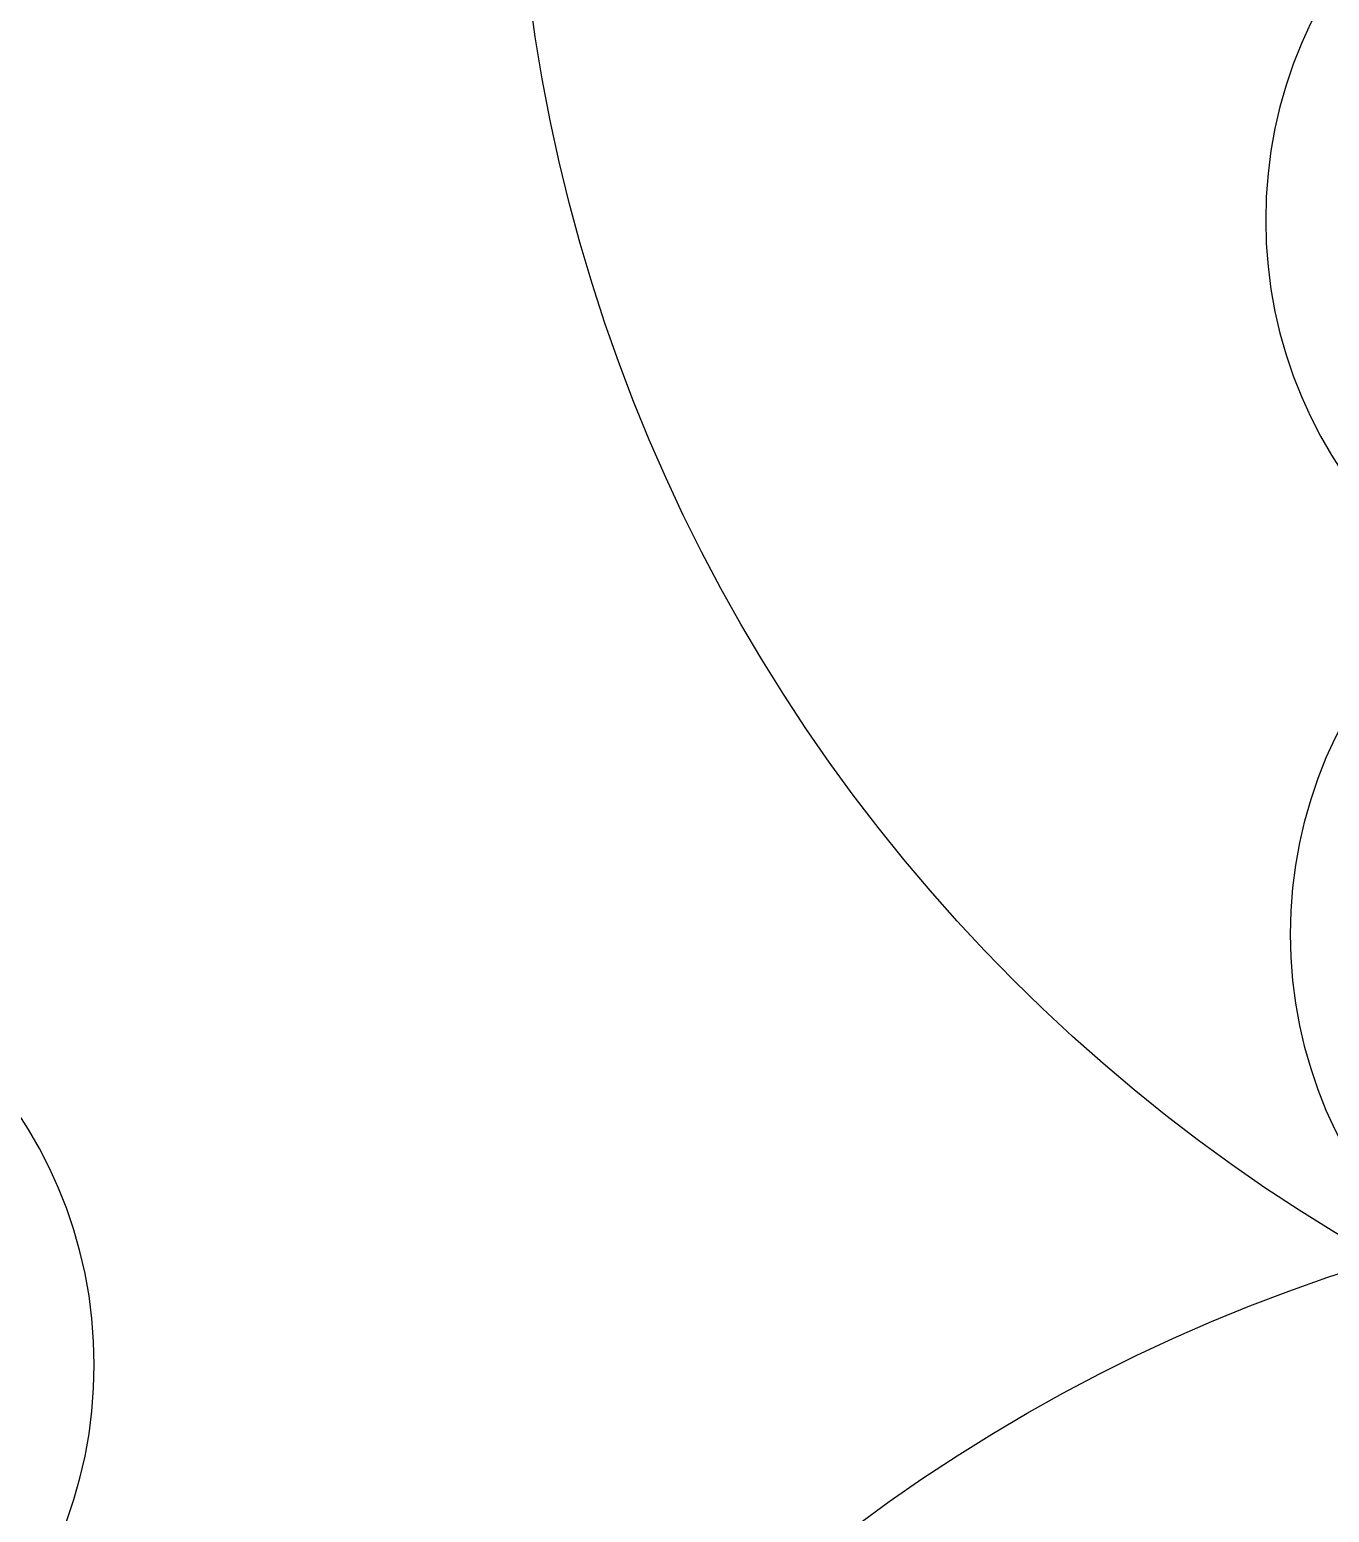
# Model space of a CAD drawing. Extents: x -821772 to -21949, y 506164 to 1049594.
# Drawn here: x -120928 to -92251, y 779865 to 812569 of the extents above; entities that cross this region are included whole.
import ezdxf
from ezdxf.xclip import XClip

# ---------------------------------------------------------------- set-up
doc = ezdxf.new("R2010")
doc.units = 0
doc.header["$LTSCALE"] = 1000
doc.header["$MEASUREMENT"] = 0
doc.header["$XCLIPFRAME"] = 2
doc.layers.add('10平面20250807_t3$0$A-LIN-V', color=8, linetype='Continuous')
doc.layers.add('10平面20250807_t3$0$SB_ZF消火栓', color=10, linetype='Continuous')

# ---------------------------------------------------------------- blocks, each defined once
blk = doc.blocks.new('10平面20250807_t3$0$A$C5D961328')
at = {"layer": '10平面20250807_t3$0$SB_ZF消火栓'}
blk.add_hatch(color=256, dxfattribs=at).paths.add_polyline_path([(0, 40), (700, 40), (700, 240)])
at = {"layer": '10平面20250807_t3$0$A-LIN-V', "ltscale": 500}
blk.add_circle((350, 40), 10001, dxfattribs=at)
at = {"layer": '10平面20250807_t3$0$SB_ZF消火栓'}
for p, q in [((700, 240), (0, 240)), ((0, 240), (0, 40)), ((700, 240), (0, 40)), ((0, 40), (700, 40)), ((700, 240), (700, 40))]:
    blk.add_line(p, q, dxfattribs=at)
at = {"layer": '10平面20250807_t3$0$SB_ZF消火栓', "color": 1}
blk.add_circle((140, 140), 32.5, dxfattribs=at)
blk = doc.blocks.new('10平面20250807_t3$0$234243242332')
at = {"layer": '10平面20250807_t3$0$SB_ZF消火栓', "xscale": -1, "rotation": 270}
blk.add_blockref('10平面20250807_t3$0$A$C5D961328', (-83694, 808020), dxfattribs=at)
at = {"layer": '10平面20250807_t3$0$SB_ZF消火栓'}
blk.add_blockref('10平面20250807_t3$0$A$C5D961328', (-83454, 792580), dxfattribs=at)
at = {"layer": '10平面20250807_t3$0$SB_ZF消火栓', "xscale": -1}
blk.add_blockref('10平面20250807_t3$0$A$C5D961328', (-129154, 783080), dxfattribs=at)
blk = doc.blocks.new('10平面20250807_t3')
at = {"layer": '10平面20250807_t3$0$SB_ZF消火栓', "linetype": 'Continuous'}
blk.add_blockref('10平面20250807_t3$0$234243242332', (0, 0), dxfattribs=at)

msp = doc.modelspace()

# ---------------------------------------------------------------- block references
at = {"ltscale": 100}
ref = msp.add_blockref('10平面20250807_t3', (0, 0), dxfattribs=at)
XClip(ref).set_block_clipping_path([(-386212.6353242097, 506163.79756496), (-21948.7593967821, 884998.2285294847)])

# ---------------------------------------------------------------- next in the draw order: linework, layer by layer
for centre in [(-72704.2, 818120), (-80254.2, 749520)]:
    msp.add_circle(centre, 37500, dxfattribs=at)

doc.saveas('drawing.dxf')
